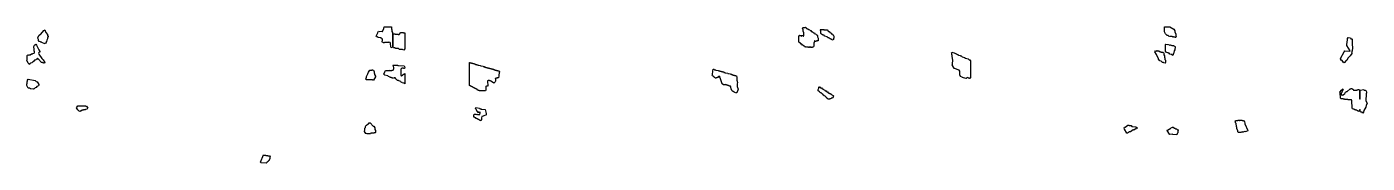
# Model space of a CAD drawing. Header units: millimetres. Extents: x 0 to 9581, y 0 to 975.
import ezdxf

# ---------------------------------------------------------------- set-up
doc = ezdxf.new("R2010")
doc.units = ezdxf.units.MM
doc.layers.add('K', color=7, linetype='Continuous')

msp = doc.modelspace()

# ---------------------------------------------------------------- linework, layer by layer
at = {"layer": 'K'}
for points in [[(2601.5, 831.1), (2600, 855.7), (2596.5, 862.5), (2588, 865.2), (2586.6, 862.5), (2556.6, 862.5), (2555.1, 859.8), (2547.9, 859.8), (2546.4, 862.5), (2542.2, 862.5), (2540, 866.7), (2540, 872.2), (2542.8, 877.7), (2542.8, 885.9), (2540.7, 889.9), (2536.4, 889.9), (2533.6, 895.4), (2510.7, 898.1), (2503.6, 903.6), (2499.3, 903.6), (2497.1, 907.8), (2498.5, 913.3), (2509.9, 932.5), (2509.9, 935.2), (2515, 944.9), (2517.9, 942.1), (2538, 944.9), (2539.4, 942.1), (2542.2, 942.1), (2551.4, 962.6), (2555, 975), (2606.7, 975), (2607.4, 959.8), (2610.2, 954.4), (2610.2, 940.7), (2613.1, 935.2), (2613.1, 927), (2614.5, 924.2), (2614.5, 828.4), (2612.3, 824.1), (2603.6, 826.9), (2601.5, 831.1)], [(5575, 832.1), (5574.2, 829.6), (5566.5, 832.4), (5565.7, 829.6), (5563.8, 829.6), (5562.9, 832.4), (5557.8, 832.4), (5556.1, 837.9), (5549.2, 840.6), (5548.4, 843.3), (5544.9, 843.3), (5539.8, 851.5), (5534.7, 851.5), (5531.2, 857), (5527.8, 857), (5526.9, 859.8), (5520.9, 862.5), (5518.7, 869.4), (5518.7, 907.8), (5520.1, 912), (5522.6, 912), (5523.5, 914.7), (5525.4, 914.7), (5526.2, 912), (5537.4, 912), (5538.2, 909.2), (5539.8, 909.2), (5540.6, 912), (5543.4, 912), (5544.1, 909.5), (5544.9, 912), (5549.4, 912), (5550.2, 909.2), (5552.6, 909.2), (5553.9, 913.3), (5553.1, 918.7), (5553.1, 932.4), (5548.8, 943.4), (5548.8, 954.3), (5544.5, 965.3), (5545.9, 969.7), (5546.8, 966.8), (5551, 969.5), (5552.7, 966.9), (5553.5, 969.5), (5561.2, 969.5), (5562.2, 972.5), (5563.1, 969.5), (5565.5, 969.5), (5567.3, 972.3), (5574.2, 964), (5579.4, 964), (5583.6, 958.5), (5586.2, 958.5), (5587.1, 955.8), (5595.7, 953), (5599.1, 947.6), (5604.2, 947.6), (5608.5, 942.1), (5611.1, 942.1), (5612, 939.4), (5617.1, 939.4), (5624, 931.2), (5629.1, 931.2), (5632.6, 925.7), (5642, 922.9), (5644.6, 917.5), (5648.8, 917.5), (5652.7, 910.5), (5652.7, 902.3), (5656.2, 894.1), (5656.2, 883.1), (5657, 877.7), (5655.7, 873.5), (5653.9, 873.5), (5653.1, 876), (5652.3, 873.5), (5644.6, 873.5), (5643.6, 870.5), (5642.7, 873.5), (5641.1, 873.5), (5640.3, 870.7), (5637.6, 870.7), (5636.8, 873.2), (5636, 870.7), (5632.4, 870.7), (5631.6, 873.5), (5630, 873.5), (5627.4, 862.5), (5625.7, 862.5), (5624.4, 858.5), (5624.4, 836.6), (5623.1, 832.4), (5617.1, 829.7), (5616.3, 826.9), (5613.5, 826.9), (5612.8, 829.4), (5612, 826.9), (5607.5, 826.9), (5606.7, 829.6), (5604.3, 829.6), (5603.4, 826.9), (5601.5, 826.9), (5600.7, 829.6), (5596.5, 829.6), (5595.6, 826.7), (5594.7, 829.6), (5592.3, 829.6), (5591.4, 826.9), (5588.7, 826.9), (5587.8, 829.6), (5575.8, 829.6), (5575, 832.1)], [(5755.9, 884.4), (5750.8, 884.4), (5749.9, 887.1), (5744.8, 887.1), (5743.9, 889.9), (5738.8, 889.9), (5737.9, 892.6), (5732.8, 892.6), (5731.9, 895.4), (5727.6, 895.4), (5724.2, 900.8), (5720.8, 900.8), (5719.9, 903.6), (5702.7, 909.1), (5701.9, 911.8), (5696.7, 911.8), (5695.9, 914.5), (5690.7, 914.5), (5689.9, 917.3), (5685.6, 917.3), (5683, 922.7), (5678.7, 922.7), (5675.7, 929.7), (5675.7, 943.4), (5672.3, 951.6), (5672.3, 954.4), (5674.5, 958.7), (5675.4, 955.8), (5685.7, 955.8), (5686.6, 953.2), (5688.2, 955.8), (5690, 955.8), (5690.8, 953.3), (5691.6, 955.8), (5695.2, 955.8), (5696, 953.1), (5698.5, 953.1), (5700.3, 955.9), (5701.2, 953.1), (5705.5, 953.1), (5706.3, 950.6), (5707, 953.1), (5715.7, 953.1), (5717.4, 950.5), (5718.2, 953.1), (5720.9, 953.1), (5727.7, 944.8), (5732.1, 944.8), (5733.8, 939.4), (5738.9, 939.4), (5740.6, 933.9), (5750.1, 928.4), (5753.5, 922.9), (5757.8, 922.9), (5760.3, 917.5), (5764.6, 917.5), (5767.2, 911.9), (5768.5, 907.8), (5768.5, 896.8), (5765.1, 888.6), (5765.1, 883.1), (5763.8, 878.9), (5756.8, 881.7), (5755.9, 884.4)], [(8197.5, 900.8), (8195.7, 903.6), (8192.3, 903.6), (8190.5, 900.8), (8183.4, 906.3), (8171.1, 906.3), (8167.6, 909), (8165.9, 906.3), (8157, 911.8), (8151.7, 911.8), (8139.4, 925.5), (8131.4, 937.9), (8131.4, 973.6), (8171.2, 975), (8199.4, 958.5), (8205.6, 946.1), (8205.6, 937.9), (8212.6, 921.5), (8212.6, 910.5), (8216.1, 905.1), (8213.5, 898.1), (8209.8, 898.1), (8208.1, 900.8), (8197.5, 900.8)], [(107.9, 862.5), (106.2, 865.2), (99.2, 865.2), (97.4, 868), (88.6, 870.7), (84.2, 877.6), (84.2, 883.1), (78.9, 894.1), (78.9, 899.6), (88.6, 914.7), (97.4, 922.9), (100.9, 922.9), (122, 947.6), (129.1, 953.1), (137, 935.2), (147.6, 918.8), (147.6, 913.3), (152.8, 905), (147.6, 894.1), (147.6, 888.6), (142.3, 880.4), (140.5, 869.4), (137, 863.9), (137, 858.5), (134.3, 854.2), (130.8, 857), (129.1, 854.3), (107.9, 862.5)], [(2663.7, 813.2), (2656.6, 818.7), (2637.9, 818.7), (2636.5, 821.4), (2630.8, 821.4), (2629.4, 824.2), (2620.8, 824.2), (2618.6, 828.4), (2618.6, 921.5), (2620.8, 925.7), (2630.9, 925.7), (2632.4, 922.9), (2653.8, 922.9), (2655.2, 920.2), (2662.3, 920.2), (2673.7, 933.9), (2691, 933.9), (2692.4, 931.2), (2701, 931.2), (2703.2, 927), (2703.2, 817.4), (2695.2, 807.7), (2685.2, 813.2), (2663.7, 813.2)], [(9409.9, 722.9), (9401.6, 733.8), (9396.6, 733.8), (9389.1, 746.2), (9389.1, 749), (9416.5, 796.9), (9421.6, 802.5), (9456.5, 799.7), (9459, 803.7), (9435.7, 842), (9437.3, 872.2), (9440.7, 877.7), (9440.7, 891.4), (9444.9, 898.3), (9461.6, 895.6), (9465, 890.1), (9470, 890.1), (9472.5, 885.9), (9472.5, 842.1), (9475.8, 836.6), (9475.8, 814.7), (9472.5, 809.2), (9472.5, 803.7), (9467.5, 795.5), (9470.8, 790.1), (9470.8, 784.5), (9460, 766.7), (9445, 753), (9435, 736.6), (9430, 733.8), (9416.6, 717.3), (9409.9, 722.9)], [(8.8, 716.1), (0, 735.3), (3.5, 740.8), (3.5, 770.9), (6.2, 775.1), (15, 772.4), (16.7, 775.1), (23.8, 775.1), (32.5, 780.6), (41.3, 780.6), (43, 783.3), (51.8, 786), (54.4, 790.1), (54.4, 798.2), (52.6, 801), (52.6, 820.1), (49.1, 825.6), (49.1, 833.9), (55.3, 843.5), (64.1, 851.8), (70.4, 844.9), (86.2, 809.3), (93.2, 798.3), (90.5, 791.3), (85.2, 791.3), (82.7, 787.3), (86.2, 779.1), (108.1, 747.7), (116.8, 739.4), (128.3, 718.8), (125.6, 714.6), (122, 714.6), (120.2, 717.4), (113.2, 717.4), (111.4, 720.1), (104.4, 720.1), (83.4, 744.8), (76.4, 750.2), (69.4, 742), (65.9, 742), (62.4, 736.5), (60.6, 739.2), (58.9, 736.5), (55.4, 736.5), (46.6, 725.6), (43.1, 725.6), (36.1, 717.4), (27.4, 714.7), (23.8, 709.2), (20.3, 709.2), (18.5, 706.4), (8.8, 716.1)], [(6688.5, 613.4), (6686.9, 616.1), (6673.7, 618.8), (6669.5, 631.2), (6667.9, 658.6), (6663.8, 665.4), (6630.9, 676.3), (6621.7, 688.7), (6621.7, 691.4), (6615.1, 702.4), (6616.8, 707.9), (6616.8, 721.6), (6620.1, 727.1), (6620.1, 738), (6616.8, 743.5), (6615.2, 770.8), (6611.9, 776.3), (6611.9, 787.3), (6610.2, 790), (6612.7, 794.3), (6629.3, 788.8), (6642.5, 780.6), (6647.5, 780.6), (6649.1, 777.8), (6654, 777.8), (6660.6, 772.3), (6672.2, 769.6), (6673.8, 766.9), (6678.7, 766.9), (6685.4, 761.4), (6703.5, 755.9), (6710.1, 750.4), (6728.2, 745), (6734.8, 739.5), (6739.7, 739.5), (6745.6, 732.6), (6745.6, 609.3), (6743.1, 605.1), (6739.6, 605.1), (6738, 607.9), (6731.4, 607.9), (6729.7, 610.6), (6721.6, 613.3), (6715, 605), (6713.3, 607.8), (6711.7, 605.1), (6688.5, 613.4)], [(8125.3, 720.1), (8118.3, 720.1), (8107.7, 728.3), (8098.9, 731.1), (8089.2, 743.5), (8089.2, 748.9), (8075.1, 773.6), (8075.1, 776.3), (8062.7, 795.5), (8067.2, 802.5), (8070.8, 799.8), (8076.1, 805.3), (8077.9, 802.5), (8081.3, 802.5), (8083.1, 805.3), (8084.9, 802.5), (8091.9, 802.5), (8100.7, 797), (8106, 797), (8107.8, 794.2), (8114.8, 794.2), (8118.3, 791.5), (8121.8, 794.3), (8125.4, 791.5), (8128.1, 787.3), (8128.1, 773.6), (8131.6, 768.2), (8131.6, 757.2), (8135.1, 751.7), (8135.1, 740.8), (8138.7, 735.3), (8138.7, 721.6), (8140.4, 718.9), (8137.7, 714.6), (8127, 717.4), (8125.3, 720.1)], [(8169.3, 780.4), (8165.8, 785.8), (8158.8, 785.8), (8157, 788.6), (8146.4, 791.3), (8138.5, 801), (8138.5, 847.6), (8141.2, 851.8), (8155.3, 849), (8157.1, 846.3), (8160.6, 849), (8169.4, 843.5), (8172.8, 843.5), (8174.6, 846.3), (8183.5, 840.8), (8188.8, 840.8), (8190.5, 838.1), (8192.2, 840.8), (8195.8, 840.8), (8197.6, 838), (8208.2, 835.3), (8210.9, 831.1), (8209.1, 828.3), (8209.1, 822.9), (8205.6, 817.4), (8205.6, 809.2), (8202, 803.7), (8202, 798.2), (8198.5, 792.8), (8198.5, 787.3), (8195, 781.8), (8195, 776.3), (8190.5, 769.4), (8181.6, 777.6), (8169.3, 780.4)], [(2682.3, 577.8), (2670.8, 580.5), (2668, 586), (2658, 588.7), (2656.5, 591.4), (2650.8, 591.4), (2637.9, 602.4), (2632.2, 610.6), (2625.2, 610.6), (2622.3, 607.8), (2620.9, 610.5), (2619.5, 607.9), (2613.6, 607.9), (2612.2, 610.6), (2605.1, 610.6), (2603.6, 613.3), (2597.9, 613.3), (2596.5, 616.1), (2585.1, 618.8), (2580.8, 624.3), (2559.3, 629.8), (2552.8, 636.7), (2558.6, 653.2), (2565, 662.8), (2586.5, 662.8), (2588, 665.7), (2589.5, 662.8), (2609.4, 662.8), (2610.8, 665.6), (2617.9, 665.6), (2622.9, 675.1), (2622.9, 683.2), (2620, 688.7), (2620, 694.2), (2618.6, 696.9), (2620.8, 704), (2623.8, 701.2), (2650.9, 701.2), (2652.4, 698.4), (2698.1, 695.7), (2703.2, 686), (2699.6, 676.3), (2693.7, 676.3), (2692.3, 679), (2679.5, 679), (2673.1, 672.3), (2673.1, 628.5), (2678, 621.8), (2683.7, 630), (2688, 630), (2690.8, 635.4), (2698, 635.4), (2700.9, 641), (2703.2, 636.7), (2703.2, 571), (2700.9, 566.7), (2695.1, 572.3), (2683.7, 575), (2682.3, 577.8)], [(3233.8, 517.5), (3233.2, 520.2), (3227.5, 520.2), (3226.9, 523), (3221.9, 523), (3221.2, 525.7), (3217.5, 525.7), (3216.8, 528.5), (3213, 528.5), (3212.4, 531.2), (3208.6, 531.2), (3208, 533.9), (3203.6, 533.9), (3202.9, 536.7), (3197.3, 536.7), (3196.6, 539.4), (3193.5, 539.4), (3192.9, 542.1), (3187.2, 542.1), (3186.6, 544.9), (3181.5, 544.9), (3180.9, 547.6), (3175.2, 547.6), (3174.6, 550.4), (3171.4, 550.4), (3170.8, 553.1), (3167, 553.1), (3166.4, 555.8), (3165.1, 555.8), (3164.2, 560), (3164.2, 716.1), (3165.1, 720.3), (3167.8, 720.3), (3168.4, 717.6), (3177.3, 717.6), (3177.9, 714.8), (3186.7, 714.8), (3187.3, 712.1), (3196.2, 712.1), (3196.8, 709.4), (3205.6, 709.4), (3206.3, 706.6), (3215.1, 706.6), (3215.7, 703.9), (3224.5, 703.9), (3225.2, 701.1), (3242.8, 698.4), (3243.5, 695.7), (3261.8, 692.9), (3262.4, 690.2), (3271.2, 690.2), (3271.8, 687.5), (3280.7, 687.5), (3281.3, 684.7), (3290.1, 684.7), (3290.8, 682), (3299.6, 682), (3300.2, 679.2), (3309, 679.2), (3309.7, 676.5), (3318.5, 676.5), (3319.1, 673.8), (3328, 673.8), (3328.6, 671), (3337.4, 671), (3338, 668.3), (3346.9, 668.3), (3347.5, 665.6), (3356.3, 665.6), (3357, 662.8), (3365.8, 662.8), (3366.4, 660.1), (3375.2, 660.1), (3378.1, 653.1), (3376.2, 644.9), (3376.2, 639.4), (3374.9, 634), (3374.9, 623), (3372.1, 613.4), (3370.8, 610.6), (3365.8, 610.6), (3365.1, 607.5), (3364.4, 610.6), (3362.6, 610.6), (3362, 607.9), (3359.3, 607.9), (3358.8, 610.3), (3358.2, 607.9), (3353.2, 607.9), (3352.5, 605.1), (3351.1, 605.1), (3350, 607.7), (3349.1, 603.9), (3351, 595.6), (3351, 587.4), (3348.8, 580.5), (3342.5, 577.8), (3339.9, 572.3), (3338.5, 572.3), (3337.9, 575), (3334.1, 575), (3333.5, 577.7), (3329.7, 577.7), (3329.1, 580.5), (3325.3, 580.5), (3324.6, 583.2), (3320.2, 583.2), (3319.6, 586), (3314.6, 586), (3313.9, 588.7), (3308.9, 588.7), (3308.2, 591.5), (3299.6, 594.1), (3299, 591.5), (3293.3, 588.7), (3292.4, 584.7), (3293.6, 579.2), (3293.6, 573.7), (3295.5, 565.5), (3295.5, 557.3), (3296.1, 554.6), (3295.1, 550.3), (3292, 553), (3291.4, 550.4), (3286.3, 550.4), (3285.7, 547.6), (3283.7, 547.6), (3282.5, 550.2), (3280.4, 543.6), (3280.4, 521.7), (3279.4, 517.5), (3261, 517.5), (3260.3, 520.2), (3259.2, 520.2), (3258.6, 517.5), (3253.4, 517.5), (3252.8, 520.2), (3251.7, 520.2), (3251, 517.5), (3233.8, 517.5)], [(5056.4, 506.6), (5055.4, 509.3), (5052.4, 509.3), (5051.4, 512), (5048.4, 512), (5047.4, 514.8), (5044.4, 514.8), (5040.4, 520.2), (5038.4, 520.2), (5033.8, 532.6), (5032.8, 543.6), (5030.4, 550.4), (5021.3, 550.4), (5020.3, 553.1), (5016.3, 553.1), (5015.3, 555.8), (5008.3, 555.8), (5007.3, 558.6), (5001.3, 558.6), (5000.3, 561.3), (4991.2, 561.3), (4990.3, 563.9), (4988.3, 561.3), (4978.2, 561.3), (4977.2, 564.1), (4970.2, 566.8), (4964.6, 581.9), (4961.6, 595.6), (4952.1, 621.4), (4950.2, 618.8), (4944.2, 618.8), (4940.1, 613.2), (4939.1, 615.9), (4938.2, 613.3), (4934.2, 613.3), (4933.2, 610.6), (4928.2, 610.6), (4927.2, 607.9), (4921, 607.9), (4917, 613.3), (4914, 613.3), (4910, 618.8), (4908, 618.8), (4907, 621.6), (4900.9, 624.3), (4899.4, 628.5), (4901.4, 634), (4902.4, 658.6), (4906, 671), (4914.1, 671), (4915.1, 668.3), (4923.2, 668.3), (4924.2, 665.5), (4943.2, 662.8), (4944.2, 660.1), (4952.2, 660.1), (4953.3, 657.3), (4962.3, 657.3), (4963.3, 654.6), (4971.3, 654.6), (4972.3, 651.9), (4981.3, 651.9), (4982.3, 649.1), (4990.4, 649.1), (4991.4, 646.4), (5010.4, 643.6), (5011.4, 640.9), (5029.5, 638.2), (5030.5, 635.4), (5038.5, 635.4), (5039.5, 632.7), (5048.6, 632.7), (5049.6, 630), (5057.6, 630), (5058.6, 627.2), (5067.6, 627.2), (5068.6, 624.5), (5071.6, 624.5), (5075.2, 614.8), (5076.2, 592.9), (5080.2, 576.5), (5078.2, 568.2), (5078.2, 554.6), (5077.2, 549.1), (5085.2, 529.9), (5074.6, 503.8), (5069.5, 503.8), (5068.5, 506.4), (5066.6, 503.8), (5056.4, 506.6)], [(27.3, 531.2), (18.5, 536.7), (9.7, 536.7), (0, 554.5), (0, 565.5), (3.5, 571), (3.5, 584.7), (5.3, 587.5), (5.3, 592.9), (9.7, 599.9), (58.9, 591.6), (66, 583.4), (73, 580.7), (78.3, 575.2), (86.2, 562.8), (86.2, 557.3), (83.5, 553.1), (71.2, 547.6), (67.7, 542.2), (60.7, 539.4), (53.7, 531.2), (50.2, 531.2), (48.4, 528.4), (27.3, 531.2)], [(2428.5, 614.8), (2428.5, 620.3), (2438.5, 639.5), (2441.3, 650.4), (2452.1, 665.6), (2466.4, 665.6), (2467.8, 668.3), (2470.8, 668.3), (2472.2, 665.6), (2477.9, 665.6), (2483, 653.2), (2483, 644.9), (2485.8, 639.5), (2485.8, 634), (2491.6, 623), (2491.6, 617.5), (2477.9, 594.2), (2472.1, 594.2), (2470.7, 596.9), (2424.9, 596.9), (2422.7, 601.1), (2428.5, 614.8)], [(5724.2, 462.8), (5718.2, 465.5), (5717.3, 468.2), (5710.5, 471), (5708.8, 476.4), (5707, 476.4), (5706.2, 479.2), (5702.8, 479.2), (5698.5, 484.6), (5695.9, 484.6), (5690.7, 492.9), (5683.9, 495.6), (5678.7, 503.8), (5672.7, 503.8), (5671.9, 506.5), (5669.3, 506.5), (5666.7, 512.1), (5657.3, 517.5), (5656, 521.7), (5656, 527.2), (5660.3, 535.4), (5660.3, 540.9), (5661.6, 545.2), (5663.4, 542.3), (5667.6, 542.3), (5668.4, 545.1), (5670.3, 545.1), (5672.9, 539.6), (5679.7, 539.6), (5684, 531.4), (5690.9, 531.4), (5694.3, 525.9), (5703.7, 523.2), (5707.2, 517.7), (5713.2, 517.7), (5718.3, 509.5), (5724.3, 509.5), (5728.6, 504), (5732.1, 504), (5732.9, 501.3), (5738.9, 501.3), (5740.6, 495.8), (5746.6, 495.8), (5753.5, 487.6), (5763.8, 484.8), (5765.1, 480.6), (5760.4, 468.2), (5758.6, 468.2), (5757.8, 465.4), (5755.2, 468.1), (5754.4, 465.5), (5750.9, 465.5), (5749.1, 462.7), (5747.5, 465.3), (5745.8, 460), (5740.6, 460), (5739.8, 457.3), (5726.3, 458.6), (5724.2, 462.8)], [(9544.8, 364.2), (9536.5, 364.2), (9533.1, 366.9), (9530.6, 371.1), (9530.6, 379.3), (9528.2, 383.2), (9523.3, 369.6), (9519.8, 369.6), (9516.5, 375.1), (9508.2, 375.1), (9506.5, 377.9), (9499.8, 377.9), (9498.2, 380.6), (9491.5, 380.6), (9488.2, 386.1), (9479.8, 386.1), (9478.2, 388.8), (9474.8, 388.8), (9472.3, 393), (9470.6, 447.8), (9468.2, 451.8), (9443.2, 451.8), (9441.5, 454.5), (9419.9, 454.5), (9418.2, 457.3), (9409.9, 457.3), (9408.2, 460), (9393.3, 460), (9390.7, 464.2), (9390.7, 480.6), (9387.4, 486.1), (9387.4, 502.5), (9385.7, 508), (9396.6, 523.1), (9406.7, 531.4), (9409.3, 527.2), (9399.2, 510.7), (9399.2, 505.3), (9395.9, 499.8), (9395.9, 491.6), (9401.6, 484.9), (9403.2, 487.6), (9408.3, 487.6), (9421.5, 498.5), (9426.5, 506.7), (9433.2, 512.2), (9436.6, 512.2), (9458.2, 531.4), (9463.2, 531.4), (9464.9, 534.1), (9469.9, 534.1), (9476.6, 528.7), (9480, 528.7), (9483.3, 523.2), (9509.8, 523.2), (9511.5, 525.9), (9519.9, 525.9), (9527.5, 519), (9525.8, 516.2), (9525.8, 461.5), (9528.2, 457.6), (9530.6, 461.5), (9530.6, 516.2), (9528.9, 519), (9531.5, 523.2), (9556.5, 525.9), (9558.2, 523.2), (9566.5, 523.2), (9569.9, 520.4), (9575.7, 510.8), (9575.7, 502.5), (9572.4, 497), (9570.8, 445.1), (9580.8, 428.6), (9572.4, 412.2), (9570.7, 401.2), (9557.4, 376.6), (9554.1, 365.6), (9549.9, 358.6), (9544.8, 364.2)], [(375.4, 371), (365.8, 380.6), (356.1, 395.8), (365.8, 410.9), (420.3, 410.9), (422, 408.2), (427.3, 408.2), (435.3, 393), (429.1, 386.1), (418.5, 383.3), (416.8, 380.6), (404.5, 380.6), (402.7, 377.9), (395.7, 377.9), (386.9, 372.4), (381.7, 372.4), (379.9, 369.6), (375.4, 371)], [(3235.7, 306.7), (3235.1, 309.4), (3232, 309.4), (3231.3, 312.1), (3225.6, 312.1), (3225, 314.9), (3221.9, 314.9), (3221.2, 317.6), (3216.8, 317.6), (3216.2, 320.4), (3209.9, 320.4), (3209.3, 323.1), (3203.6, 323.1), (3202.9, 325.8), (3199.8, 325.8), (3199.2, 328.6), (3196, 328.6), (3195, 332.8), (3195, 338.3), (3197.9, 350.7), (3211.3, 350.7), (3211.9, 348), (3221.4, 350.7), (3222, 347.9), (3238.3, 347.9), (3240.4, 360.2), (3239.5, 364.2), (3237.8, 364.2), (3237.2, 361.4), (3232, 361.4), (3231.3, 364.2), (3229.6, 364.2), (3229, 361.4), (3225.7, 361.4), (3221.3, 369.6), (3220, 369.6), (3218.1, 375.1), (3216.2, 375.1), (3214.9, 380.6), (3209.9, 386.1), (3207.7, 393), (3208.6, 397.2), (3235.3, 394.5), (3235.9, 391.7), (3240.9, 391.7), (3241.6, 389), (3246.6, 389), (3247.2, 386.3), (3275.6, 383.5), (3282.3, 354.7), (3282.3, 349.2), (3282.9, 346.5), (3281.9, 342.3), (3264.9, 339.5), (3264.3, 336.8), (3251.7, 334.1), (3249.5, 324.6), (3249.5, 310.9), (3248.5, 306.7), (3245.4, 306.7), (3244.7, 303.9), (3235.7, 306.7)], [(2414.2, 231.5), (2417, 237), (2417, 250.7), (2419.9, 256.1), (2419.9, 261.6), (2426.4, 271.3), (2429.2, 271.3), (2439.2, 282.2), (2443.5, 282.2), (2447.8, 287.7), (2453.6, 287.7), (2476.5, 265.8), (2480.8, 265.8), (2488.7, 253.4), (2488.7, 239.7), (2491.6, 234.2), (2491.6, 220.5), (2489.4, 216.3), (2483.7, 216.3), (2482.2, 213.6), (2457.9, 213.6), (2456.5, 210.8), (2433.5, 210.8), (2432.1, 213.5), (2429.3, 210.8), (2422.8, 212.2), (2414.2, 226), (2414.2, 231.5)], [(8659.8, 219), (8657.2, 223.2), (8657.2, 231.5), (8650.1, 247.9), (8650.1, 256.1), (8646.6, 261.6), (8646.6, 269.8), (8643.1, 275.3), (8643.1, 283.5), (8639.6, 288.9), (8639.6, 297.2), (8637.8, 299.9), (8640.5, 304.1), (8656.3, 304.1), (8658.1, 306.9), (8665.2, 306.9), (8667, 304.1), (8670.4, 304.1), (8672.1, 306.9), (8684.5, 306.9), (8686.3, 304.1), (8696.8, 304.1), (8703, 294.5), (8706.5, 286.3), (8706.5, 280.8), (8727.6, 234.2), (8724.9, 230), (8714.4, 227.3), (8712.6, 224.5), (8703.8, 227.3), (8695, 221.8), (8687.9, 221.8), (8686.2, 224.5), (8677.5, 219), (8659.8, 219)], [(7846.2, 242.4), (7844.4, 253.4), (7847.1, 257.6), (7850.6, 257.6), (7870, 271.3), (7877.1, 271.3), (7878.9, 268.5), (7894.7, 268.5), (7898.3, 263.1), (7928.2, 260.3), (7936.2, 253.4), (7933.5, 246.4), (7929.9, 249.1), (7912.3, 235.5), (7908.8, 238.2), (7889.4, 224.5), (7882.4, 224.5), (7868.3, 213.6), (7862.1, 215), (7846.2, 242.4)], [(8188.7, 208.1), (8171.1, 205.4), (8167.5, 208.1), (8150.8, 234.2), (8153.5, 238.4), (8158.8, 238.4), (8167.6, 246.6), (8172.9, 246.6), (8181.7, 254.9), (8183.5, 252.2), (8188.7, 257.6), (8194.1, 257.6), (8202.9, 249.4), (8208.2, 249.4), (8209.9, 246.6), (8218.7, 246.6), (8222.2, 241.2), (8225.8, 241.2), (8230.2, 234.2), (8226.7, 228.7), (8226.7, 217.8), (8223.2, 212.3), (8223.2, 206.8), (8220.5, 202.6), (8190.4, 205.4), (8188.7, 208.1)], [(1674.3, 1.4), (1670.5, 6.9), (1692.3, 60.5), (1694.8, 57.7), (1707.3, 57.7), (1708.5, 55), (1720.9, 55), (1722.2, 52.2), (1734.6, 52.2), (1739, 45.3), (1736.5, 39.8), (1736.5, 34.3), (1729.6, 16.4), (1727.1, 16.4), (1724.7, 11), (1718.4, 8.2), (1711, 0), (1674.3, 1.4)]]:
    msp.add_lwpolyline(points, close=True, dxfattribs=at)

doc.saveas('drawing.dxf')
